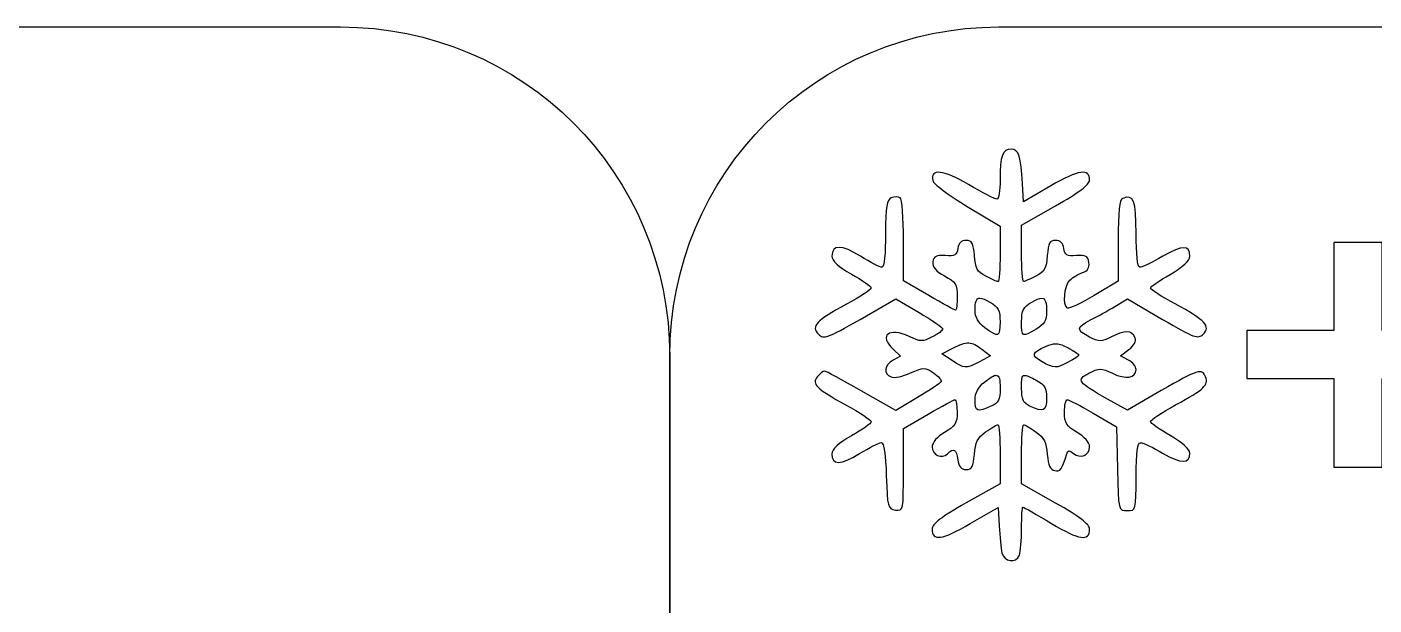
# Model space of a CAD drawing. Extents: x 100 to 384, y 603 to 745.
# Drawn here: x 209.2 to 277.6, y 715.5 to 744.8 of the extents above; entities that cross this region are included whole.
import ezdxf

# ---------------------------------------------------------------- set-up
doc = ezdxf.new("R2010")
doc.units = 0
doc.layers.add('Layer_1', color=7, linetype='CONTINUOUS')

msp = doc.modelspace()

# ---------------------------------------------------------------- linework, layer by layer
at = {"layer": 'Layer_1', "color": 7}
for points in [[(116.804781, 744.782706), (225.144811, 744.782706)], [(258.537064, 744.782706), (366.877106, 744.782706)], [(259.155558, 738.586494), (259.155635, 738.586366)], [(259.155635, 738.586366), (259.155635, 738.584867)], [(261.175603, 736.724676), (259.775209, 735.90876), (259.72685, 736.838935)], [(256.918825, 735.684466), (258.596073, 734.688371), (258.596073, 733.279187)], [(259.684393, 733.304375), (259.684393, 734.738343), (261.404121, 735.709535)], [(254.980843, 731.159552), (253.694699, 731.900781), (253.694699, 733.96182)], [(264.584305, 733.9489), (264.584305, 731.890791), (263.371411, 731.165692)], [(251.494523, 729.951171), (253.310933, 730.988289), (254.497456, 730.295416)], [(257.575076, 731.0308), (257.575071, 731.032268)], [(264.412916, 730.607681), (265.057452, 730.994406), (266.831374, 729.955828)], [(253.167375, 728.443987), (253.548241, 728.089495), (253.167375, 727.885882)], [(256.165917, 727.860909), (255.642973, 728.205049), (256.202541, 728.493619)], [(257.000848, 728.760294), (257.002347, 728.760294)], [(257.673246, 728.438034), (258.112692, 728.099649), (257.545797, 727.806682)], [(265.098498, 727.893247), (264.705919, 728.104173), (265.127794, 728.422044)], [(241.84093, 728.086572), (241.84093, 619.746554)], [(241.84093, 619.746554), (241.84093, 728.086572)], [(262.053105, 727.789076), (262.053105, 727.790576)], [(259.867582, 727.11364), (259.867582, 727.115139)], [(254.409559, 725.993473), (253.30214, 725.33429), (251.551655, 726.333321)], [(266.77135, 726.341958), (265.056018, 725.351726), (264.048205, 725.914225)], [(253.694713, 722.321016), (253.694713, 724.412812), (254.951546, 725.146693)], [(263.31427, 725.196504), (264.493471, 724.510959), (264.544778, 722.38254)], [(258.594602, 723.112027), (258.594602, 721.61496), (256.87048, 720.645231)], [(261.408529, 720.636446), (259.684407, 721.609104), (259.684407, 723.109105)], [(257.082888, 719.597883), (258.503786, 720.422592), (258.552088, 719.476302)]]:
    msp.add_lwpolyline(points, dxfattribs=at)
for points in [[(258.537064, 744.782706)], [(275.526726, 733.844665), (275.526726, 729.394472), (271.101433, 729.394472), (271.101433, 726.956972), (275.526726, 726.956972), (275.526726, 722.456972), (277.964223, 722.456972), (277.964223, 726.956972), (282.439324, 726.956972), (282.439324, 729.394472), (277.964223, 729.394472), (277.964223, 733.844665)], [(260.709823, 731.032274)], [(257.000876, 728.760217)], [(261.408583, 728.716314)], [(258.402688, 727.119675)], [(259.835363, 727.115153)]]:
    msp.add_lwpolyline(points, close=True, dxfattribs=at)
for points in [[(225.144811, 744.782706), (234.394458, 744.782706), (241.84093, 737.336231), (241.84093, 728.086572)], [(241.84093, 728.086572), (241.84093, 737.336231), (249.287406, 744.782706), (258.537064, 744.782706)], [(259.155635, 738.584867), (258.718499, 738.584867), (258.594596, 738.242515), (258.594596, 737.027739)], [(259.72685, 736.838935), (259.657401, 738.22555), (259.53931, 738.586494), (259.155558, 738.586494)], [(256.990601, 736.791897), (255.691091, 737.544336), (255.062778, 737.615954), (255.180056, 736.998429)], [(263.128235, 737.004455), (263.135605, 737.621765), (262.579085, 737.541794), (261.175603, 736.724676)], [(255.180056, 736.998429), (255.213816, 736.821831), (255.990574, 736.235303), (256.918825, 735.684466)], [(258.437869, 736.044829), (258.350562, 736.044829), (257.700379, 736.381154), (256.990601, 736.791897)], [(258.594596, 737.027739), (258.594596, 736.486821), (258.523191, 736.044829), (258.437869, 736.044829)], [(261.404121, 735.709535), (262.560756, 736.362561), (263.125655, 736.786979), (263.128235, 737.004455)], [(253.076545, 736.116608), (252.841014, 736.025332), (252.787966, 735.691181), (252.787966, 734.300201)], [(253.529184, 736.125395), (253.437908, 736.180954), (253.235288, 736.176702), (253.076545, 736.116608)], [(253.694699, 733.96182), (253.694699, 735.095438), (253.620459, 736.06928), (253.529184, 736.125395)], [(264.81136, 736.0905), (264.648651, 736.030973), (264.584305, 735.429787), (264.584305, 733.9489)], [(265.492517, 734.306323), (265.492517, 736.017168), (265.382844, 736.300996), (264.81136, 736.0905)], [(251.516497, 733.157626), (250.555907, 733.748734), (250.064844, 733.751082), (250.064844, 733.163579)], [(252.787966, 734.300201), (252.787966, 733.301909), (252.714379, 732.595119), (252.60927, 732.595124)], [(256.871957, 733.957407), (256.634045, 733.957407), (256.488174, 733.816667), (256.450082, 733.550182)], [(257.2909, 733.185431), (257.245234, 733.81803), (257.169606, 733.957407), (256.871957, 733.957407)], [(261.408518, 733.959153), (261.111067, 733.959153), (261.035408, 733.820369), (260.989569, 733.187183)], [(261.828924, 733.551928), (261.791195, 733.819008), (261.646826, 733.959153), (261.408518, 733.959153)], [(265.67708, 732.596851), (265.565962, 732.596851), (265.492517, 733.270927), (265.492517, 734.306323)], [(268.214187, 733.144796), (268.214187, 733.730153), (267.872321, 733.733229), (266.850417, 733.156418)], [(250.064844, 733.163579), (250.064844, 732.927056), (250.390125, 732.627442), (251.062396, 732.248048)], [(252.60927, 732.595124), (252.510058, 732.595124), (252.019321, 732.848258), (251.516497, 733.157626)], [(255.815799, 733.186899), (255.358426, 733.222587), (255.22719, 733.154868), (255.185918, 732.867565)], [(256.450082, 733.550182), (256.40246, 733.214044), (256.292419, 733.150389), (255.815799, 733.186899)], [(257.870979, 732.141003), (257.43543, 732.366215), (257.337136, 732.544713), (257.2909, 733.185431)], [(258.596073, 733.279187), (258.596073, 732.503934), (258.550038, 731.870011), (258.496464, 731.870011)], [(259.784002, 731.871757), (259.728443, 731.871757), (259.684393, 732.51582), (259.684393, 733.304375)], [(260.989569, 733.187183), (260.943959, 732.546652), (260.843783, 732.367964), (260.408027, 732.142749)], [(262.464667, 733.188645), (261.988245, 733.152957), (261.876742, 733.216708), (261.828924, 733.551928)], [(263.097479, 732.840015), (263.051813, 733.160279), (262.935139, 733.224759), (262.464667, 733.188645)], [(266.850417, 733.156418), (266.305932, 732.849052), (265.778277, 732.596851), (265.67708, 732.596851)], [(267.216633, 732.23513), (267.866487, 732.606987), (268.214187, 732.924139), (268.214187, 733.144796)], [(255.185918, 732.867565), (255.148189, 732.610208), (255.321244, 732.403434), (255.776253, 732.158575)], [(262.135071, 731.937668), (262.285875, 732.088471), (262.576298, 732.263692), (262.78107, 732.328784)], [(262.78107, 732.328784), (263.033864, 732.408154), (263.135378, 732.573527), (263.097479, 732.840015)], [(251.062396, 732.248048), (251.611447, 731.93811), (252.061418, 731.621443), (252.061418, 731.54346)], [(255.776253, 732.158575), (256.33999, 731.854984), (256.417855, 731.726493), (256.417855, 731.114147)], [(258.496464, 731.870011), (258.440876, 731.870011), (258.159691, 731.992382), (257.870979, 732.141003)], [(260.408027, 732.142749), (260.119312, 731.99393), (259.838963, 731.871757), (259.784002, 731.871757)], [(262.010574, 730.529955), (261.76036, 730.684726), (261.845399, 731.647964), (262.135071, 731.937668)], [(266.219073, 731.540786), (266.218398, 731.608279), (266.667582, 731.921014), (267.216633, 732.23513)], [(252.061418, 731.54346), (252.061418, 731.466074), (251.499263, 731.0988), (250.811909, 730.727544)], [(256.341688, 730.416881), (256.29999, 730.416881), (255.688435, 730.75159), (254.980843, 731.159552)], [(256.417855, 731.114147), (256.417855, 730.730582), (256.383357, 730.416881), (256.341688, 730.416881)], [(257.324579, 730.402381), (257.324579, 730.835943), (257.384588, 731.031392), (257.575076, 731.0308)], [(257.575071, 731.032268), (257.690157, 731.03199), (257.851023, 730.959956), (258.076049, 730.827181)], [(260.202988, 730.827187), (260.432566, 730.962116), (260.595734, 731.035449), (260.709823, 731.032274)], [(260.709829, 731.032268), (260.900317, 731.026882), (260.954459, 730.813093), (260.954459, 730.33647)], [(263.371411, 731.165692), (262.704302, 730.766265), (262.092325, 730.479555), (262.010574, 730.529955)], [(267.465657, 730.739526), (266.781078, 731.112372), (266.21987, 731.473333), (266.219073, 731.540786)], [(250.811909, 730.727544), (249.253058, 729.885614), (248.987775, 729.601478), (249.386618, 729.202643)], [(254.497456, 730.295416), (255.150082, 729.913635), (255.686394, 729.541471), (255.688373, 729.469244)], [(257.824091, 729.530802), (257.490927, 729.779428), (257.324579, 730.069217), (257.324579, 730.402381)], [(258.076049, 730.827181), (258.501674, 730.575777), (258.594596, 730.397163), (258.594596, 729.834018)], [(259.684438, 729.834024), (259.684438, 730.397364), (259.777159, 730.57578), (260.202988, 730.827187)], [(260.954459, 730.33647), (260.954459, 729.904292), (260.829337, 729.696745), (260.427112, 729.459023)], [(263.178057, 729.923607), (263.502485, 730.0883), (264.05833, 730.395366), (264.412916, 730.607681)], [(268.893873, 729.205826), (269.291523, 729.603485), (269.022906, 729.89204), (267.465657, 730.739526)], [(249.386618, 729.202643), (249.651714, 728.937547), (249.830955, 729.000901), (251.494523, 729.951171)], [(258.594596, 729.834018), (258.594596, 729.048444), (258.514234, 729.016271), (257.824091, 729.530802)], [(260.427112, 729.459023), (259.71099, 729.035977), (259.684438, 729.049238), (259.684438, 729.834024)], [(263.132674, 729.057881), (262.441151, 729.415451), (262.448269, 729.555318), (263.178057, 729.923607)], [(266.831374, 729.955828), (268.452334, 729.006746), (268.630466, 728.942321), (268.893873, 729.205826)], [(253.990621, 729.082658), (252.967124, 729.570796), (252.416724, 729.143263), (253.167375, 728.443987)], [(255.153705, 729.060548), (254.667954, 728.809342), (254.557327, 728.811666), (253.990621, 729.082658)], [(255.688373, 729.469244), (255.690624, 729.397783), (255.448987, 729.213333), (255.153705, 729.060548)], [(264.212269, 729.053345), (263.731272, 728.804718), (263.621801, 728.804605), (263.132674, 729.057881)], [(265.435413, 729.034353), (265.294531, 729.403824), (264.902403, 729.410394), (264.212269, 729.053345)], [(265.127794, 728.422044), (265.39666, 728.624835), (265.507832, 728.845645), (265.435413, 729.034353)], [(256.202541, 728.493619), (256.558317, 728.678154), (256.789752, 728.768353), (257.000876, 728.760217)], [(257.002347, 728.760294), (257.213472, 728.752073), (257.402585, 728.645576), (257.673246, 728.438034)], [(260.723027, 727.80078), (260.143418, 728.115089), (260.187999, 728.28324), (260.932507, 728.591788)], [(260.932507, 728.591788), (261.124016, 728.671669), (261.268101, 728.713735), (261.408583, 728.716314)], [(261.408566, 728.716357), (261.428692, 728.716725), (261.44862, 728.716133), (261.468632, 728.714857)], [(261.468632, 728.714857), (261.629357, 728.704369), (261.792714, 728.641043), (262.025274, 728.520032)], [(262.025274, 728.520032), (262.335016, 728.359308), (262.587773, 728.192809), (262.587773, 728.147965)], [(253.167375, 727.885882), (252.720323, 727.646581), (252.666547, 727.186059), (253.067766, 727.03188)], [(254.046283, 727.236938), (254.702285, 727.532994), (254.766898, 727.532439), (255.213763, 727.240056)], [(257.545797, 727.806682), (256.83662, 727.439987), (256.802074, 727.442002), (256.165917, 727.860909)], [(262.053105, 727.790576), (261.405833, 727.455844), (261.360181, 727.455512), (260.723027, 727.80078)], [(262.587773, 728.147965), (262.587773, 728.102356), (262.347565, 727.941263), (262.053105, 727.789076)], [(265.492542, 727.411317), (265.492542, 727.560136), (265.314781, 727.77776), (265.098498, 727.893247)], [(249.338271, 727.061352), (249.024169, 726.682751), (249.256378, 726.448915), (250.784076, 725.611158)], [(249.683975, 727.332344), (249.618495, 727.332344), (249.462505, 727.210568), (249.338271, 727.061352)], [(251.551655, 726.333321), (250.589472, 726.882965), (249.749651, 727.332344), (249.683975, 727.332344)], [(253.067766, 727.03188), (253.222537, 726.972324), (253.663911, 727.065471), (254.046283, 727.236938)], [(255.213763, 727.240056), (255.474096, 727.069411), (255.648971, 726.867808), (255.601947, 726.791811)], [(257.803566, 726.773978), (258.096254, 727.004151), (258.283437, 727.124437), (258.402688, 727.119675)], [(258.402702, 727.119675), (258.555489, 727.113722), (258.596053, 726.901435), (258.596053, 726.453173)], [(259.684475, 726.451583), (259.684475, 726.916462), (259.686726, 727.109904), (259.835363, 727.115153)], [(259.835323, 727.115139), (259.845245, 727.115491), (259.8563, 727.11498), (259.867582, 727.11364)], [(259.867582, 727.115139), (259.974731, 727.102667), (260.145519, 727.013716), (260.418359, 726.873457)], [(260.418359, 726.873457), (260.855495, 726.647451), (260.954495, 726.479977), (260.954495, 725.965254)], [(264.048205, 725.914225), (262.518123, 726.769848), (262.437177, 726.882851), (263.101915, 727.226725)], [(263.101915, 727.226725), (263.615644, 727.492416), (263.713391, 727.492105), (264.288438, 727.217938)], [(264.288438, 727.217938), (264.966664, 726.894502), (265.492542, 726.978127), (265.492542, 727.411317)], [(269.015485, 727.037762), (268.844839, 727.481449), (268.636218, 727.417443), (266.77135, 726.341958)], [(267.494981, 725.612471), (268.94668, 726.408167), (269.175019, 726.622053), (269.015485, 727.037762)], [(255.601947, 726.791811), (255.554325, 726.716409), (255.018739, 726.356398), (254.409559, 725.993473)], [(257.324564, 725.865772), (257.324564, 726.223538), (257.482114, 726.520584), (257.803566, 726.773978)], [(258.596053, 726.453173), (258.596053, 725.882496), (258.512148, 725.717602), (258.133161, 725.544967)], [(260.093166, 725.556563), (259.774492, 725.709351), (259.684475, 725.906699), (259.684475, 726.451583)], [(250.784076, 725.611158), (251.486113, 725.226409), (252.059953, 724.845161), (252.059953, 724.763013)], [(254.951546, 725.146693), (255.642874, 725.550503), (256.254843, 725.880583), (256.312383, 725.880583)], [(256.312383, 725.880583), (256.369898, 725.880583), (256.41786, 725.591789), (256.41786, 725.238981)], [(258.133161, 725.544967), (257.446596, 725.232249), (257.324564, 725.280608), (257.324564, 725.865772)], [(260.954495, 725.965254), (260.954495, 725.294962), (260.794621, 725.218642), (260.093166, 725.556563)], [(261.861157, 725.240446), (261.861157, 725.593252), (261.923491, 725.880586), (261.998836, 725.880586)], [(261.998836, 725.880586), (262.074237, 725.880586), (262.665805, 725.573319), (263.31427, 725.196504)], [(266.217633, 724.774578), (266.217633, 724.84998), (266.792944, 725.227722), (267.494981, 725.612471)], [(256.41786, 725.238981), (256.41786, 724.698269), (256.318279, 724.538279), (255.782115, 724.22238)], [(262.496903, 724.223849), (261.961342, 724.539742), (261.861157, 724.699928), (261.861157, 725.240446)], [(252.059953, 724.763013), (252.059953, 724.681658), (251.611444, 724.359574), (251.062393, 724.049629)], [(255.782115, 724.22238), (255.404506, 723.999549), (255.146377, 723.705636), (255.146377, 723.497287)], [(257.289443, 723.107631), (257.333097, 723.708082), (257.456404, 723.954373), (257.862195, 724.242892)], [(257.862195, 724.242892), (258.146541, 724.445286), (258.428151, 724.610565), (258.487679, 724.610565)], [(258.487679, 724.610565), (258.547235, 724.610565), (258.596614, 723.935707), (258.594602, 723.112027)], [(259.684407, 723.109105), (259.684407, 723.934366), (259.733843, 724.610568), (259.79133, 724.610568)], [(259.79133, 724.610568), (259.850886, 724.610568), (260.132477, 724.444826), (260.416823, 724.241424)], [(260.416823, 724.241424), (260.821613, 723.953305), (260.946119, 723.707762), (260.989574, 723.109105)], [(263.13264, 723.498749), (263.13264, 723.707294), (262.874517, 724.001213), (262.496903, 724.223849)], [(267.216664, 724.065596), (266.66761, 724.379709), (266.217633, 724.698978), (266.217633, 724.774578)], [(251.062393, 724.049629), (250.390123, 723.670234), (250.06337, 723.372094), (250.06337, 723.135566)], [(251.469621, 723.147188), (251.966489, 723.452961), (252.462725, 723.702359), (252.572644, 723.702359)], [(252.572644, 723.702359), (252.699636, 723.702359), (252.792726, 723.093772), (252.826061, 722.023651)], [(255.146377, 723.497287), (255.146377, 723.075426), (255.634155, 722.846871), (255.921276, 723.134001)], [(255.921276, 723.134001), (256.245307, 723.458032), (256.389636, 723.377696), (256.45155, 722.839567)], [(262.315261, 723.158904), (262.669059, 722.865231), (263.13264, 723.058245), (263.13264, 723.498749)], [(265.492534, 721.978237), (265.492534, 723.238464), (265.554329, 723.701415), (265.719589, 723.699434)], [(265.719589, 723.699434), (265.844597, 723.697934), (266.347142, 723.460615), (266.837267, 723.172088)], [(268.214216, 723.164717), (268.214216, 723.37485), (267.851628, 723.702274), (267.216664, 724.065596)], [(250.06337, 723.135566), (250.06337, 722.555957), (250.514787, 722.559821), (251.469621, 723.147188)], [(256.45155, 722.839567), (256.493248, 722.48061), (256.610234, 722.341522), (256.871962, 722.341522)], [(256.871962, 722.341522), (257.168812, 722.341522), (257.243998, 722.479995), (257.289443, 723.107631)], [(260.989574, 723.109105), (261.029259, 722.55172), (261.130343, 722.328446), (261.363112, 722.284398)], [(261.363112, 722.284398), (261.656393, 722.228811), (261.725641, 722.323176), (261.972488, 723.132541)], [(261.972488, 723.132541), (262.032043, 723.328982), (262.101152, 723.335304), (262.315261, 723.158904)], [(266.837267, 723.172088), (267.77662, 722.619068), (268.214216, 722.617214), (268.214216, 723.164717)], [(253.286022, 720.28635), (253.689231, 720.228835), (253.694713, 720.255453), (253.694713, 722.321016)], [(264.544778, 722.38254), (264.596369, 720.254438), (264.596596, 720.254123), (265.044288, 720.254123)], [(252.826061, 722.023651), (252.875639, 720.439004), (252.900839, 720.341116), (253.286022, 720.28635)], [(265.044288, 720.254123), (265.489166, 720.254123), (265.492534, 720.265745), (265.492534, 721.978237)], [(256.87048, 720.645231), (255.619789, 719.941603), (255.146366, 719.578928), (255.146366, 719.323943)], [(259.684435, 719.36058), (259.684435, 719.951508), (259.714142, 720.435773), (259.751786, 720.435773)], [(259.751786, 720.435773), (259.789516, 720.435773), (260.44429, 720.059978), (261.207842, 719.600814)], [(263.132643, 719.318086), (263.132643, 719.565126), (262.641949, 719.940557), (261.408529, 720.636446)], [(255.146366, 719.323943), (255.146366, 718.691159), (255.640314, 718.760707), (257.082888, 719.597883)], [(258.552088, 719.476302), (258.577883, 718.955824), (258.640189, 718.346134), (258.689795, 718.121322)], [(259.57309, 717.999744), (259.634602, 718.158484), (259.684435, 718.769665), (259.684435, 719.36058)], [(261.207842, 719.600814), (262.607357, 718.759681), (263.132643, 718.682927), (263.132643, 719.318086)], [(258.689795, 718.121322), (258.796945, 717.647275), (259.405617, 717.563194), (259.57309, 717.999744)]]:
    msp.add_open_spline(points, degree=3, dxfattribs=at)

doc.saveas('drawing.dxf')
